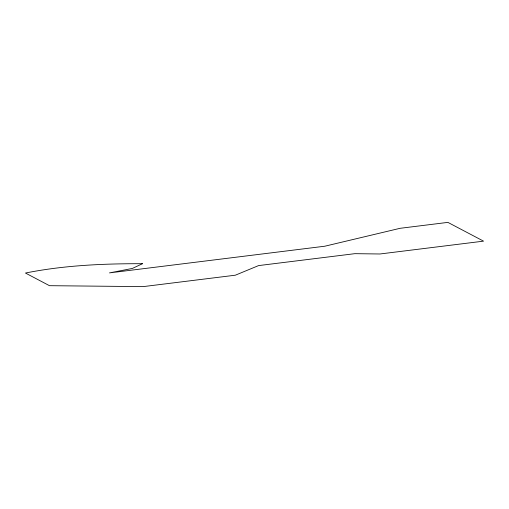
<?xml version="1.0" encoding="UTF-8"?>
<svg xmlns="http://www.w3.org/2000/svg" width="509" height="509" viewBox="0 0 509 509"><rect width="100%" height="100%" fill="white"/><g stroke="black" fill="none" stroke-linecap="round" stroke-linejoin="round"><path stroke-width="0.76" d="M142.444 263.707L132.359 268.447L109.486 272.894L324.806 246.216L400.125 228.299L447.895 222.382L483.55 241.145L379.93 253.985L354.818 253.673L258.597 265.59L235.349 275.197L143.169 286.618L49.481 285.689L25.45 273.04C63.867 265.335 103.302 263.598 142.444 263.707"/></g></svg>
